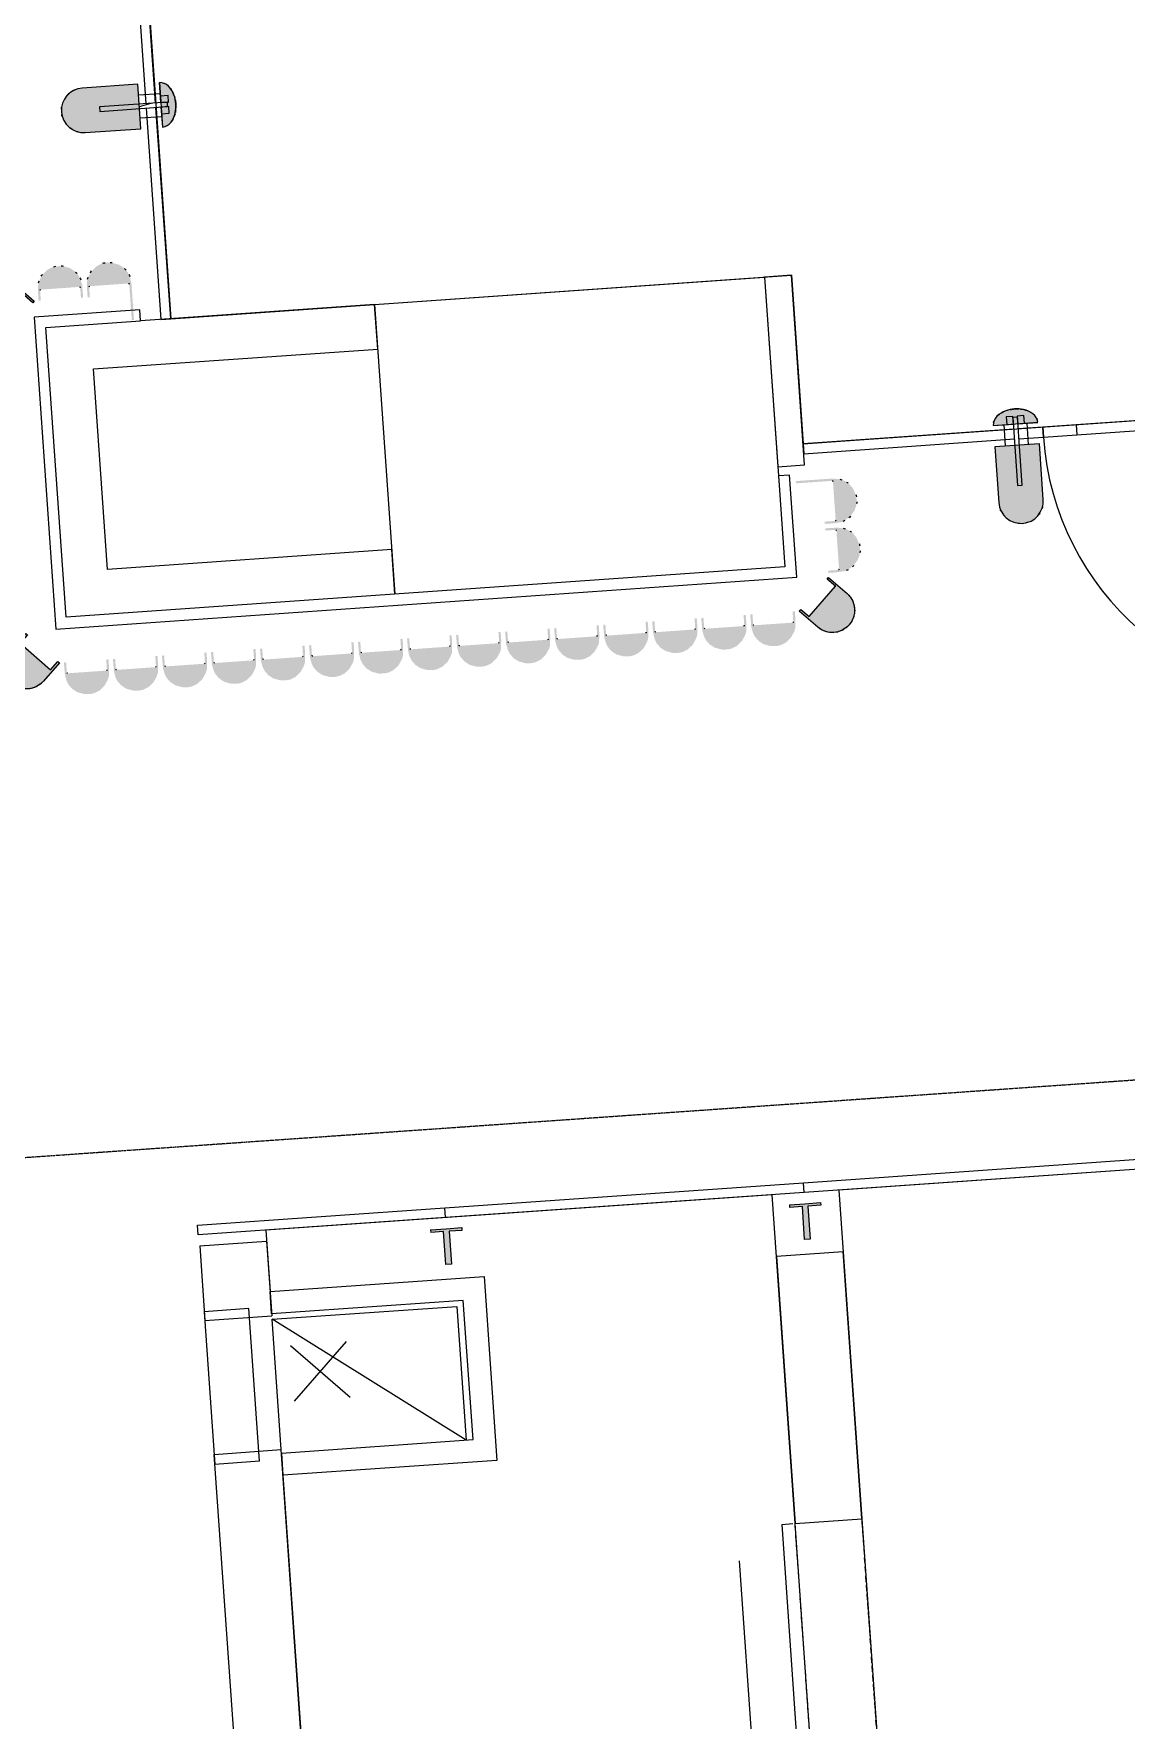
# Model space of a CAD drawing. Header units: millimetres. Extents: x 306 to 836129804, y -168137 to 818603917.
# Drawn here: x 833816063 to 833820954, y 817947180 to 817954730 of the extents above; entities that cross this region are included whole.
import ezdxf

# ---------------------------------------------------------------- set-up
doc = ezdxf.new("R2010")
doc.units = ezdxf.units.MM
doc.header["$LTSCALE"] = 3
doc.linetypes.add('Long Dash', pattern=[13.5, 9, -4.5])
doc.linetypes.add('Overhead', pattern=[1.7999999999999998, 1.2, -0.6])
for name, color, linetype, lineweight in [('A-010-M_LINE', 251, 'Continuous', 13), ('A-200-M_WALL_EXT', 251, 'Continuous', 13), ('A-200-M_WALL_INT', 251, 'Continuous', 13), ('A-214-M_CURT_WALL', 251, 'Continuous', 13), ('A-215-M_CURT_PANEL', 251, 'Continuous', 13), ('A-325-M_DOOR', 251, 'Continuous', 13), ('A-325-MH_DOOR', 251, 'Long Dash', 13), ('A-770-ME_FFE_SA', 251, 'Continuous', 13), ('A-810-M_ROOMS', 251, 'Continuous', 13), ('S-280-M_COLUMN', 253, 'Continuous', 9), ('Z-060-M_DETAIL', 253, 'Continuous', 5), ('Z-060-M_LINE_MEDIUM', 253, 'Continuous', 9)]:
    doc.layers.add(name, color=color, linetype=linetype, lineweight=lineweight)
doc.layers.add('UAJ-00XREF', color=7, linetype='Continuous')
doc.layers.get('A-770-ME_FFE_SA').off()

# ---------------------------------------------------------------- blocks, each defined once
blk = doc.blocks.new('System Panel - ARC_Glazed-29530562-0300')
at = {"layer": 'A-215-M_CURT_PANEL'}
blk.add_hatch(color=256, dxfattribs=at).paths.add_polyline_path([(364.9999999999343, 4.331468517193571e-11), (364.994708956975, 4.331468517193571e-11), (364.9999999999343, -40.94690795269296)], flags=0)
at = {"layer": 'A-215-M_CURT_PANEL', "lineweight": 9}
for p, q in [((364.9947089570096, 0), (-364.9947089570096, 0)), ((-364.9947089570096, -43.99999999999), (364.9947089570096, -43.99999999999))]:
    blk.add_line(p, q, dxfattribs=at)
blk = doc.blocks.new('System Panel - ARC_Glazed-39744240-0300')
at = {"layer": 'A-215-M_CURT_PANEL', "lineweight": 9}
for p, q in [((478.9749158906103, 0), (-468.9749158905779, 0)), ((478.9749158906103, -43.99999999999), (478.9749158906103, 0)), ((-468.9749158905779, -43.99999999999), (478.9749158906103, -43.99999999999))]:
    blk.add_line(p, q, dxfattribs=at)
blk = doc.blocks.new('System Panel - ARC_Glazed-40653873-0300')
at = {"layer": 'A-215-M_CURT_PANEL', "lineweight": 9}
for p, q in [((-554.5265460236434, 43.99999999999567), (554.5265460236448, 43.99999999999567)), ((-554.5265460236434, -4.331468517193571e-12), (-554.5265460236434, 43.99999999999567)), ((554.5265460236448, -4.331468517193571e-12), (554.5265460236448, 43.99999999999567)), ((554.5265460236448, -4.331468517193571e-12), (-554.5265460236434, -4.331468517193571e-12))]:
    blk.add_line(p, q, dxfattribs=at)
blk = doc.blocks.new('System Panel - ARC_Glazed-40653874-0300')
at = {"layer": 'A-215-M_CURT_PANEL', "lineweight": 9}
for p, q in [((-805.0000000000026, 43.99999999999567), (804.9999999999995, 43.99999999999567)), ((-805.0000000000026, -4.331468517193571e-12), (-805.0000000000026, 43.99999999999567)), ((804.9999999999995, -4.331468517193571e-12), (804.9999999999995, 43.99999999999567)), ((804.9999999999995, -4.331468517193571e-12), (-805.0000000000026, -4.331468517193571e-12))]:
    blk.add_line(p, q, dxfattribs=at)
blk = doc.blocks.new('Circular Mullion - B1_STEEL-40653868-0300')
at = {"layer": 'A-214-M_CURT_WALL', "lineweight": 9}
blk.add_hatch(color=256, dxfattribs=at).paths.add_polyline_path([(12.50000000002315, 209.9999999999176), (12.50000000002315, 61.99999999995126), (70.00000000001874, 61.99999999995126), (70.00000000001874, 49.99999999995398), (-69.99999999998408, 49.99999999995398), (-69.99999999998408, 61.99999999995126), (-12.49999999998849, 61.99999999995126), (-12.49999999998849, 209.9999999999176)], flags=0)
for p, q in [((12.49999999999991, 210), (-12.50000000000005, 210)), ((-12.50000000000005, 210), (-12.50000000000005, 61.99999999999978)), ((12.49999999999991, 61.99999999999978), (12.49999999999991, 210)), ((-12.50000000000005, 61.99999999999978), (-69.99999999999977, 61.99999999999996)), ((-69.99999999999977, 50), (-69.99999999999977, 61.99999999999999)), ((-69.99999999999977, 50), (2.19957385638736e-13, 50)), ((2.199573856387355e-13, 50), (70.00000000000021, 50)), ((70.00000000000021, 61.99999999999999), (12.49999999999992, 61.99999999999979)), ((70.00000000000021, 50), (70.00000000000021, 61.99999999999999))]:
    blk.add_line(p, q, dxfattribs=at)
blk = doc.blocks.new('System Panel - ARC_Glazed-40653878-0300')
at = {"layer": 'A-215-M_CURT_PANEL', "lineweight": 9}
for p, q in [((-804.9999999999983, 43.99999999999567), (805.000000000004, 43.99999999999567)), ((-804.9999999999983, -4.331468517193571e-12), (-804.9999999999983, 43.99999999999567)), ((805.000000000004, -4.331468517193571e-12), (805.000000000004, 43.99999999999567)), ((805.000000000004, -4.331468517193571e-12), (-804.9999999999983, -4.331468517193571e-12))]:
    blk.add_line(p, q, dxfattribs=at)
blk = doc.blocks.new('Circular Mullion - B1_STEEL-40653872-0300')
at = {"layer": 'A-214-M_CURT_WALL', "lineweight": 9}
blk.add_hatch(color=256, dxfattribs=at).paths.add_polyline_path([(12.50000000001448, 209.9999999999176), (12.50000000001448, 61.99999999995126), (70.00000000001008, 61.99999999995126), (70.00000000001008, 49.99999999995398), (-69.99999999998408, 49.99999999995398), (-69.99999999998408, 61.99999999995126), (-12.49999999998849, 61.99999999995126), (-12.49999999998849, 209.9999999999176)], flags=0)
for p, q in [((12.49999999999991, 210), (-12.50000000000005, 210)), ((-12.50000000000005, 210), (-12.50000000000005, 61.99999999999978)), ((12.49999999999991, 61.99999999999978), (12.49999999999991, 210)), ((-12.50000000000005, 61.99999999999978), (-69.99999999999977, 61.99999999999996)), ((-69.99999999999977, 50), (-69.99999999999977, 61.99999999999999)), ((-69.99999999999977, 50), (2.19957385638736e-13, 50)), ((2.199573856387359e-13, 50), (70.00000000000021, 50)), ((70.00000000000021, 61.99999999999999), (12.49999999999992, 61.99999999999979)), ((70.00000000000021, 50), (70.00000000000021, 61.99999999999999))]:
    blk.add_line(p, q, dxfattribs=at)
blk = doc.blocks.new('System Panel - ARC_Glazed-39675511-0300')
at = {"layer": 'A-215-M_CURT_PANEL', "lineweight": 9}
for p, q in [((467.5000000000236, 0), (-477.4999999999868, 0)), ((-477.4999999999868, 0), (-477.4999999999868, -43.99999999999)), ((-477.4999999999868, -43.99999999999), (467.5000000000236, -43.99999999999))]:
    blk.add_line(p, q, dxfattribs=at)
blk = doc.blocks.new('DCW_03a - L_GF _EMERGENCY EXIT_SINGLE DOOR_CERAMIC MULLION-27652649-0300')
at = {"layer": 'A-325-M_DOOR', "lineweight": 9}
for p, q in [((-629.9999999999995, 0), (-739.9999999999978, 0)), ((-629.9999999999995, -44.95000000000353), (-629.9999999999995, 0)), ((629.99999999999, 0), (480.0000000000001, 0)), ((629.99999999999, -44.95000000000545), (629.99999999999, 0)), ((739.9999999999998, 0), (629.9999999999998, 0)), ((629.9999999999998, 0), (629.9999999999998, -44.95000000000545)), ((-739.9999999999978, -44.95000000000353), (-629.9999999999995, -44.95000000000353)), ((-480.0000000000008, -1.636567548146672e-11), (-629.9999999999998, -1.63614455317429e-11)), ((-629.9999999999998, -1.63614455317429e-11), (-629.9999999999998, -44.95000000000009)), ((-629.9999999999998, -44.95000000000009), (-480.0000000000008, -44.95000000000009)), ((480.0000000000001, -44.95000000000545), (629.99999999999, -44.95000000000545)), ((629.9999999999998, -44.95000000000545), (739.9999999999998, -44.95000000000545))]:
    blk.add_line(p, q, dxfattribs=at)
at = {"layer": 'A-325-M_DOOR'}
for p, q in [((480.0000000000001, 0), (-480.0000000000008, 0)), ((-480.0000000000008, 0), (-480.0000000000008, -44.95000000000009)), ((480.0000000000001, -44.95000000000009), (480.0000000000001, 0)), ((-480.0000000000008, -44.95000000000009), (480.0000000000001, -44.95000000000009)), ((629.9999999999899, -44.95000000000307), (584.9999999999898, -44.95000000000307)), ((584.9999999999898, -1304.146172166981), (584.9999999999898, -44.95000000000304)), ((629.9999999999899, -1304.949999999991), (629.9999999999899, -44.95000000000304))]:
    blk.add_line(p, q, dxfattribs=at)
blk.add_arc((629.9999999999873, -44.95000000000001), 1259.999999999992, 180.0000000000001, 269.9999999999995, dxfattribs=at)
blk = doc.blocks.new('Circular Mullion - Type A-V157-0300')
at = {"layer": 'Z-060-M_LINE_MEDIUM', "lineweight": 5}
h = blk.add_hatch(color=256, dxfattribs=at)
h.paths.add_polyline_path([(0.02095546628165721, -423.4789157502009), (25.89743630281348, -420.072212419319), (50.14083531210806, -409.9842367403909), (75.75566905686578, -387.6289702110404), (86.60534787860705, -373.4893934833964), (96.59329666912139, -349.3763520529764), (100.0000000000639, -323.4998712203689), (100.0000000000639, -73.49987122037378), (-99.95808906731, -73.49987122037378), (-99.95808906731, -323.4998712165745), (-99.83458055277174, -324.4380115238161), (-94.61147629708478, -354.0597077312589), (-86.56343694589646, -373.4893934833964), (-70.67490489998293, -394.1957315828132), (-49.37965837873531, -410.3281974840775), (-20.76796404104598, -420.7420025748978), (-10.00000000001505, -422.1596319348325)], flags=0)
h.paths.add_polyline_path([(-99.99999999995127, 23.17112352673075), (99.99999999999459, 23.17112352673075), (94.47063019781551, 44.92523720629879), (80.73237465319976, 62.67560979337345), (61.54927534282115, 75.76913268960485), (39.99999999977433, 84.43287167329746), (20.18908384264557, 88.57500946528462), (-9.999999999963075, 89.29417772020902), (-20.18908384256761, 88.57500946528462), (-39.99999999969636, 84.43287167329746), (-65.22471225420979, 73.26044436064494), (-84.64927372061163, 58.56363815602568), (-94.47063019780686, 44.92523720619484), (-98.35347831783129, 34.33239042575047)], flags=0)
at = {"layer": 'Z-060-M_DETAIL'}
for p, q in [((-99.99999999997624, 23.17112352671397), (99.99999999997627, 23.17112352671336)), ((-51.68860321944264, -73.49987121655433), (-51.68860321944249, 23.17112352671378)), ((-10.00000000000091, 57.49999997706639), (-39.47461526813395, 57.49999997706639)), ((-39.47461526813395, 57.49999997706639), (-39.47461526813395, 23.17112352671354)), ((-39.47461526813396, 23.17112352671354), (-10.00000000000092, 23.17112352671354)), ((-10.00000000000092, 23.17112352671354), (-10.00000000000091, 57.49999997706639)), ((39.47461526813277, 57.49999997706622), (9.999999999999723, 57.49999997706622)), ((9.999999999999723, 57.49999997706622), (9.999999999999723, 23.17112352671338)), ((9.999999999999723, 23.17112352671338), (39.47461526813276, 23.17112352671338)), ((39.47461526813276, 23.17112352671338), (39.47461526813277, 57.49999997706622)), ((51.68860321944264, -73.49987121655433), (51.68860321944249, 23.17112352671378)), ((99.9999999999994, -73.49987121655485), (-99.95808906732935, -73.49987121655421)), ((-99.95808906732935, -73.49987121655421), (-99.95808906732977, -323.4998712165687)), ((99.99999999999899, -323.4998712165698), (99.9999999999994, -73.49987121655485))]:
    blk.add_line(p, q, dxfattribs=at)
for centre, radius, start, end in [((-10.94259742442596, -18.97303552589808), 107.4109598137418, 105.6955389743651, 130.5224090013057), ((0.3943305912752189, -59.31749932566998), 149.3180200318518, 90.1513113077056, 105.6955389743648), ((-0.3943305912753711, -59.31749932567076), 149.3180200318525, 74.3044610256348, 89.84868869229396), ((10.9425974244245, -18.97303552590065), 107.4109598137446, 49.47759099869416, 74.30446102563411), ((-44.890507773101, 20.74339575462831), 55.16294041872118, 130.522409001306, 177.4775909986924), ((44.89050777310097, 20.74339575462838), 55.16294041872113, 2.522409001306499, 49.47759099869349), ((0.0209554663346331, -323.4998712165689), 99.97904453366445, 179.9999999999999, 359.9999999999991)]:
    blk.add_arc(centre, radius, start, end, dxfattribs=at)
at = {"layer": 'Z-060-M_LINE_MEDIUM'}
for p, q in [((9.999999999999698, 52.50012878340229), (-10.00000000000091, 52.50012878340229)), ((-10.00000000000091, 52.50012878340229), (-10.00000000000091, -252.4999025251599)), ((9.999999999999698, -252.4999025251599), (9.999999999999698, 52.5001287834023)), ((-10.00000000000091, -252.4999025251599), (9.999999999999698, -252.4999025251599))]:
    blk.add_line(p, q, dxfattribs=at)
blk = doc.blocks.new('Circular Mullion - CERAMIC_MULLIONS LEARNING CENTER-V158-0300')
at = {"layer": 'Z-060-M_DETAIL'}
h = blk.add_hatch(dxfattribs=at)
h.set_pattern_fill('FP_105', color=256, style=0, pattern_type=2)
h.set_pattern_definition([(315, (-18800.378, 32399.752), (141.4213562373095, 141.4213562373095), [])])
h.paths.add_polyline_path([(-99.83458055277174, 324.4380115237988), (-99.95808906731, 323.3834519629522), (-99.95808906731, 323.7375599307215)], flags=0)
h.paths.add_polyline_path([(19.53297931768568, -88.62131878549194), (10.0000000000497, -89.32019027039318), (19.13217502183322, -88.6496084463361)], flags=0)
at = {"layer": 'A-214-M_CURT_WALL', "lineweight": 9}
for p, q in [((-99.99999999997726, -22.50012877896334), (-10.00000000003238, -22.50012877896334)), ((10.00000000003238, -22.50012879483384), (100.0000000000466, -22.50012879483384))]:
    blk.add_line(p, q, dxfattribs=at)
for centre, radius, start, end in [((1.770233959419443e-11, 323.4998712203929), 100.0000000000198, 137.8774744866461, 143.5195894009367), ((1.770233959419443e-11, 323.4998712203929), 100.0000000000199, 96.54169213933518, 102.0855690340086), ((1.770233959419443e-11, 323.4998712203929), 100.00000000002, 77.92898616041005, 83.43417231646984), ((1.770233959419443e-11, 323.4998712203929), 100.00000000002, 36.62710923694603, 42.03405735236576), ((1.770233959419443e-11, 323.4998712203929), 100.0000000000199, 156.4683428308279, 162.1298031082636), ((1.770233959419443e-11, 323.4998712203929), 100.00000000002, 17.97322024721297, 23.36082298711954), ((-51.36566562329102, -22.61907041885876), 48.63447982017782, 196.3457730736617, 202.1217040616155), ((-32.8585575389156, -10.67756951955944), 70.65974924814903, 229.6194594813569, 234.9914437183765), ((-9.628265076056904, 22.48818389874679), 111.1518927788865, 234.9914437183781, 239.8589064677648), ((9.628265076056904, 22.48818389874679), 111.1518927788863, 300.1410935323204, 305.0085562816215), ((32.8585575389156, -10.67756951955944), 70.6597492481489, 305.0085562816224, 310.3805405187235), ((51.36566562329102, -22.61907041885876), 48.63447982017778, 337.8782959268506, 343.6542269169809), ((-9.628265076056904, 22.48818389874679), 111.1518927788864, 243.3863838151988, 251.7842459386156), ((0.6958148044913709, 61.65317019035251), 151.6547664621401, 255.2324903642051, 259.4491935714266), ((0.6958148044913709, 61.65317019035251), 151.6547664621401, 262.4848039078631, 269.737117451521), ((-0.6958148044913709, 61.65317019035251), 151.65476646214, 270.2628825484779, 277.5151960921361), ((-0.6958148044913709, 61.65317019035251), 151.65476646214, 280.5508064283866, 284.7675096357942), ((9.628265076056904, 22.48818389874679), 111.1518927788863, 288.2157540613833, 296.6136161847349)]:
    blk.add_arc(centre, radius, start, end, dxfattribs=at)
blk = doc.blocks.new('Circular Mullion - Type A_150mm Profile-28038416-0300')
at = {"layer": 'A-214-M_CURT_WALL'}
blk.add_hatch(color=256, dxfattribs=at).paths.add_polyline_path([(-99.99999999997726, -15.99999999985776), (-99.99999999997726, 0), (-89.99999999996221, 6.930349627509713e-11), (-89.99999999996221, -49.49999999984148), (90.0000000000142, -49.49999999984148), (90.0000000000142, 115.0000000000778), (100.0000000000292, 115.0000000000778), (100.0000000000292, -49.99999999991933), (93.70053260361088, -82.8639309043926), (86.60254037847494, -99.99999999989063), (70.71067811865728, -120.7106781185073), (50.00000000005794, -136.6025403784289), (17.95941910972619, -147.635597618906), (1.732587406877428e-11, -149.9999999999139), (-25.88190451019204, -146.592582628838), (-49.99999999998863, -136.6025403784463), (-73.91338802556189, -116.536825305998), (-89.99999999996221, -91.79780690400717), (-96.5925826289013, -75.88190451018068), (-99.99999999997726, -49.49999999984148), (-99.99999999997726, -19.6835494208116)], flags=0)
blk = doc.blocks.new('Circular Mullion - CERAMIC TUBES 150mm_End Cap_Left_-V193-0300')
at = {"layer": 'A-214-M_CURT_WALL', "lineweight": 9}
for centre, radius, start, end in [((-1.015187933717243e-13, 50.00000000005618), 99.99999999999983, 156.6454237575955, 162.023012587436), ((-1.015187933717243e-13, 50.00000000005618), 99.9999999999998, 137.976987412542, 143.3545762424067), ((-1.015187933717243e-13, 50.00000000005618), 99.99999999999983, 96.64542375758964, 101.7952190869701), ((-1.015187933717243e-13, 50.00000000005618), 99.99999999999989, 77.97698741259423, 83.35457624221495), ((-1.015187933717243e-13, 50.00000000005618), 99.99999999999996, 36.64542375768515, 42.02301258748329), ((-1.015187933717243e-13, 50.00000000005618), 99.99999999999993, 17.97698741262908, 23.35457624219949), ((-87.00000000000014, 46.49999999992179), 2.999999999999914, 90.00000000000021, 179.9999999999231), ((87.00000000000001, 46.49999999992225), 3.00000000000004, 7.666409004199661e-11, 89.99999999999987)]:
    blk.add_arc(centre, radius, start, end, dxfattribs=at)
blk = doc.blocks.new('Circular Mullion - Type A_150mm Profile-25928163-0300')
at = {"layer": 'A-214-M_CURT_WALL'}
blk.add_hatch(color=256, dxfattribs=at).paths.add_polyline_path([(-99.99999999999459, 1.732587406877428e-11), (-89.99999999997954, 1.732587406877428e-11), (-89.99999999997954, -49.49999999991078), (90.0000000000142, -49.49999999984148), (90.0000000000142, 6.930349627509713e-11), (100.0000000000292, 6.930349627509713e-11), (99.27232293961792, -55.52725602435044), (93.70053260359354, -82.86393090442725), (86.60254037845762, -99.99999999999459), (70.71067811865728, -120.7106781186806), (50.00000000005794, -136.6025403784636), (17.95941910972619, -147.6355976189579), (-7.144528132050119, -149.0594050273039), (-25.8819045102267, -146.5925826288899), (-50.00000000002328, -136.6025403784289), (-73.91338802573514, -116.5368253058594), (-89.99999999997954, -91.79780690400717), (-96.5925826289013, -75.88190451023266), (-99.99999999999459, -34.35722604694688), (-99.99999999999459, -15.99999999990973)], flags=0)
blk = doc.blocks.new('Circular Mullion - CERAMIC TUBES 150mm-V194-0300')
at = {"layer": 'A-214-M_CURT_WALL', "lineweight": 9}
for centre, radius, start, end in [((2.072675364672708e-13, 50.00000000005767), 99.99999999999984, 156.6454237578718, 162.0230125873173), ((2.072675364672708e-13, 50.00000000005767), 99.99999999999982, 137.9769874125677, 143.3545762421535), ((2.072675364672708e-13, 50.00000000005767), 99.99999999999983, 96.64542375780452, 101.7952190869704), ((2.072675364672708e-13, 50.00000000005767), 99.99999999999989, 78.20478091302981, 83.35457624219568), ((2.072675364672708e-13, 50.00000000005767), 99.99999999999994, 36.64542375777921, 42.02301258740713), ((2.072675364672708e-13, 50.00000000005767), 99.99999999999991, 17.97698741267298, 23.35457624220727), ((-86.99999999999991, 46.49999999992374), 3.000000000000025, 89.99999999999993, 179.9999999999227), ((87.00000000000024, 46.49999999992328), 2.999999999999917, 7.69439788539654e-11, 89.99999999999987)]:
    blk.add_arc(centre, radius, start, end, dxfattribs=at)
blk = doc.blocks.new('Circular Mullion - Type A-25928776-0300')
at = {"layer": 'A-214-M_CURT_WALL'}
blk.add_hatch(color=256, dxfattribs=at).paths.add_polyline_path([(-99.99999999987331, -0.2301613650054151), (-89.99999999991023, -0.2301613650054151), (-89.99999999990158, -49.49999999989345), (90.00000000010083, -47.37867965634396), (90.00000000011815, 1.732587406877428e-11), (100.0000000001332, -3.465174813754857e-11), (100.0000000001245, -109.2898029645502), (96.59258262894461, -135.1717074748982), (86.60254037845762, -159.2898029646775), (63.85217220866767, -185.2631977652405), (50.00000000014457, -195.8923433429905), (25.8819045103653, -205.8823855934862), (9.529230737825856e-11, -209.2898029645968), (-25.88190451015739, -205.8823855934862), (-55.31443440119067, -191.814434401073), (-70.71067811856199, -180.0004810832249), (-86.60254037836232, -159.2898029645735), (-96.59258262882334, -135.1717074748289), (-99.99999999985599, -109.2898029645676), (-99.99999999989063, -38.15701349298433)], flags=0)
at = {"layer": 'Z-060-M_DETAIL'}
for p, q in [((99.99999999999555, 5.431255445387251e-12), (89.99999999998367, 5.380496048701389e-12)), ((89.99999999998367, 5.380496048701389e-12), (89.99999999998374, -49.49999999989102)), ((99.99999999999572, -109.2898029645616), (99.99999999999555, 5.431255445387251e-12)), ((-90.00000000002105, -0.2301613650025556), (-100.0000000000021, -0.2301613650026064)), ((-100.0000000000021, -0.2301613650025895), (-100.0000000000019, -109.2898029645606)), ((-90.00000000002098, -49.49999999989102), (-90.00000000002105, -0.2301613650025556)), ((89.99999999998371, -49.49999999989102), (-90.00000000002098, -49.49999999989102))]:
    blk.add_line(p, q, dxfattribs=at)
blk.add_arc((-2.37384778500882e-11, -109.2898029645611), 100.0000000000196, 180.0000000000001, 5.088887490341627e-14, dxfattribs=at)
blk = doc.blocks.new('Circular Mullion - CERAMIC TUBES 209mm-V195-0300')
at = {"layer": 'A-214-M_CURT_WALL', "lineweight": 9}
blk.add_line((-92.99999999997797, 0), (-97.00000000005055, 0), dxfattribs=at)
for centre, radius, start, end in [((-86.99999999999784, -46.49999999985055), 3.000000000023135, 194.9999999999997, 270.0000000000002), ((86.99999999997871, -46.49999999986808), 3.000000000005041, 269.9999999999991, 344.9999999999995), ((-2.373001795064056e-11, -109.2898029645607), 100.0000000000195, 179.9999999999996, 192.7405546791574), ((-2.373001795064056e-11, -109.2898029645607), 100.0000000000194, 198.4867790854202, 205.4811093583148), ((-2.373001795064056e-11, -109.2898029645607), 100.0000000000194, 331.9056562469684, 340.638590459237), ((-2.373001795064056e-11, -109.2898029645607), 100.0000000000194, 345.9528281234838, 359.9999999999991), ((-2.373001795064056e-11, -109.2898029645607), 100.0000000000195, 205.48110935833, 207.8622464224932), ((-2.373001795064056e-11, -109.2898029645607), 100.0000000000195, 214.298069015317, 222.4229635577235), ((-2.373001795064056e-11, -109.2898029645607), 100.0000000000195, 228.9311071438499, 236.9916162575944), ((-2.373001795064056e-11, -109.2898029645607), 100.0000000000195, 243.5339249022798, 251.5716967977288), ((-2.373001795064056e-11, -109.2898029645607), 100.0000000000195, 258.1177371158067, 266.1688050041491), ((-2.373001795064056e-11, -109.2898029645607), 100.0000000000194, 272.6889340555913, 280.7925645293475), ((-2.373001795064056e-11, -109.2898029645607), 100.0000000000194, 287.2514367453479, 295.4610941130751), ((-2.373001795064056e-11, -109.2898029645607), 100.0000000000194, 301.807795299013, 310.2131437987561), ((-2.373001795064056e-11, -109.2898029645607), 100.0000000000194, 316.3597489902331, 325.1493579767338)]:
    blk.add_arc(centre, radius, start, end, dxfattribs=at)
blk = doc.blocks.new('Circular Mullion - CERAMIC TUBES 209mm-V196-0300')
at = {"layer": 'A-214-M_CURT_WALL', "lineweight": 9}
blk.add_line((-92.99999999997797, 0), (-97.00000000005055, 0), dxfattribs=at)
for centre, radius, start, end in [((-86.99999999999784, -46.49999999985055), 3.000000000023135, 194.9999999999999, 270.0000000000002), ((86.99999999997871, -46.49999999986808), 3.000000000005041, 269.9999999999991, 344.9999999999995), ((-2.373001795064056e-11, -109.2898029645607), 100.0000000000195, 179.9999999999997, 194.0471718765164), ((-2.373001795064056e-11, -109.2898029645607), 100.0000000000194, 199.3614095412742, 208.0943437530328), ((-2.373001795064056e-11, -109.2898029645607), 100.0000000000194, 334.5188906416883, 341.5132209146682), ((-2.373001795064056e-11, -109.2898029645607), 100.0000000000194, 347.2594453208437, 359.9999999999991), ((-2.373001795064056e-11, -109.2898029645607), 100.0000000000194, 214.8506420227124, 223.6402510097599), ((-2.373001795064056e-11, -109.2898029645607), 100.0000000000194, 229.7868562012422, 238.1922047010833), ((-2.373001795064056e-11, -109.2898029645607), 100.0000000000194, 244.5389058867502, 252.7485632546518), ((-2.373001795064056e-11, -109.2898029645607), 100.0000000000194, 259.207435470624, 267.3110659444097), ((-2.373001795064056e-11, -109.2898029645607), 100.0000000000195, 273.831194995894, 281.8822628841568), ((-2.373001795064056e-11, -109.2898029645607), 100.0000000000195, 288.4283032023025, 296.4660750976896), ((-2.373001795064056e-11, -109.2898029645607), 100.0000000000195, 303.0083837424362, 311.0688928561808), ((-2.373001795064056e-11, -109.2898029645607), 100.0000000000196, 317.5770364422493, 325.7019309846159), ((-2.373001795064056e-11, -109.2898029645607), 100.0000000000195, 332.13775357754, 334.5188906416835)]:
    blk.add_arc(centre, radius, start, end, dxfattribs=at)
blk = doc.blocks.new('Circular Mullion - CERAMIC TUBES 150mm_End Cap_Left_-32874538-0300')
at = {"layer": 'A-214-M_CURT_WALL', "lineweight": 9}
for centre, radius, start, end in [((-87.00000000000014, -46.49999999992583), 2.999999999999915, 179.9999999999997, 269.9999999999996), ((87.00000000000001, -46.49999999992628), 3.000000000000021, 269.9999999999995, 359.9999999999994), ((-1.015187933717243e-13, -50.00000000006022), 99.99999999999993, 197.9769874125925, 203.3545762422972), ((-1.015187933717243e-13, -50.00000000006022), 99.99999999999994, 216.6454237576573, 222.0230125874819), ((-1.015187933717243e-13, -50.00000000006022), 99.99999999999989, 257.9769874124277, 263.3545762425268), ((-1.015187933717243e-13, -50.00000000006022), 99.99999999999984, 276.6454237574726, 282.023012587551), ((-1.015187933717243e-13, -50.00000000006022), 99.99999999999979, 317.9769874124921, 323.3545762423309), ((-1.015187933717243e-13, -50.00000000006022), 99.99999999999983, 336.6454237576909, 342.0230125874664)]:
    blk.add_arc(centre, radius, start, end, dxfattribs=at)
blk = doc.blocks.new('Circular Mullion - Type A-V237-0300')
at = {"layer": 'Z-060-M_DETAIL'}
h = blk.add_hatch(dxfattribs=at)
h.set_pattern_fill('FP_122', color=256, style=0, pattern_type=2)
h.set_pattern_definition([(135, (34114.123, -15060.384), (-502.8943427798727, -502.8943427798726), []), (135, (33352.123, -15060.384), (-502.8943427798727, -502.8943427798726), [])])
h.paths.add_polyline_path([(9.999999999997726, -73.49987122038245), (9.999999999963075, 23.17112352672209), (-10.00000000006703, 23.17112352672209), (-10.00000000010168, -73.49987122038245)], flags=0)
at = {"layer": 'Z-060-M_LINE_MEDIUM', "lineweight": 5}
h = blk.add_hatch(color=256, dxfattribs=at)
h.paths.add_polyline_path([(99.99999999999459, -218.397920844254), (99.99999999999459, -73.49987122038245), (-99.9580890673793, -73.49987122038245), (-99.83458055287569, -324.4380115236601), (-93.16181069517388, -357.5595100884028), (-86.56343694594844, -373.489393483405), (-70.67490489999159, -394.1957315828998), (-49.37965837880461, -410.3281974840775), (-20.76796404113261, -420.7420025749151), (0.0209554664202642, -423.4789157502182), (25.89743630277017, -420.072212419319), (50.14083531313895, -409.9842367395419), (75.64082938199267, -387.7786321890719), (86.60534787852907, -373.4893934833877), (96.59329666904341, -349.376352053063), (99.99999999999459, -323.4998712203516)], flags=0)
h.paths.add_polyline_path([(99.9999999999253, 23.17112352672209), (94.47063019778953, 44.92523720619484), (80.73237465318243, 62.67560979333014), (58.01325473746902, 77.19076562518838), (29.67560339997749, 86.59153374605178), (9.999999999963075, 89.29417772017437), (-10.00529104302641, 89.29380426656374), (-20.18908384263691, 88.5750094652673), (-39.99999999983498, 84.43287167328879), (-65.22471225442636, 73.26044436055831), (-84.649273720551, 58.56363815619027), (-94.4706301978415, 44.92523720629013), (-100.0000000000119, 23.17112352672209), (52.8368139324858, 23.17112352672209)], flags=0)
at = {"layer": 'Z-060-M_DETAIL'}
for p, q in [((-99.99999999997624, 23.17112352671397), (99.99999999997627, 23.17112352671336)), ((-51.68860321944264, -73.49987121655433), (-51.68860321944249, 23.17112352671378)), ((-10.00000000000091, 57.49999997706639), (-39.47461526813395, 57.49999997706639)), ((-39.47461526813395, 57.49999997706639), (-39.47461526813395, 23.17112352671354)), ((-39.47461526813396, 23.17112352671354), (-10.00000000000092, 23.17112352671354)), ((-10.00000000000092, 23.17112352671354), (-10.00000000000091, 57.49999997706639)), ((39.47461526813277, 57.49999997706622), (9.999999999999723, 57.49999997706622)), ((9.999999999999723, 57.49999997706622), (9.999999999999723, 23.17112352671338)), ((9.999999999999723, 23.17112352671338), (39.47461526813276, 23.17112352671338)), ((39.47461526813276, 23.17112352671338), (39.47461526813277, 57.49999997706622)), ((51.68860321944264, -73.49987121655433), (51.68860321944249, 23.17112352671378)), ((99.9999999999994, -73.49987121655485), (-99.95808906732935, -73.49987121655421)), ((-99.95808906732935, -73.49987121655421), (-99.95808906732977, -323.4998712165687)), ((99.99999999999899, -323.4998712165698), (99.9999999999994, -73.49987121655485))]:
    blk.add_line(p, q, dxfattribs=at)
for centre, radius, start, end in [((-10.94259742442596, -18.97303552589808), 107.4109598137418, 105.6955389743651, 130.5224090013057), ((0.3943305912752189, -59.31749932566998), 149.3180200318518, 90.1513113077056, 105.6955389743648), ((-0.3943305912753711, -59.31749932567076), 149.3180200318525, 74.3044610256348, 89.84868869229396), ((10.9425974244245, -18.97303552590065), 107.4109598137446, 49.47759099869416, 74.30446102563411), ((-44.890507773101, 20.74339575462831), 55.16294041872118, 130.522409001306, 177.4775909986924), ((44.89050777310097, 20.74339575462838), 55.16294041872113, 2.522409001306499, 49.47759099869349), ((0.0209554663346331, -323.4998712165689), 99.97904453366445, 179.9999999999999, 359.9999999999991)]:
    blk.add_arc(centre, radius, start, end, dxfattribs=at)
at = {"layer": 'Z-060-M_LINE_MEDIUM'}
for p, q in [((9.999999999999698, 52.50012878340229), (-10.00000000000091, 52.50012878340229)), ((-10.00000000000091, 52.50012878340229), (-10.00000000000091, -252.4999025251599)), ((9.999999999999698, -252.4999025251599), (9.999999999999698, 52.5001287834023)), ((-10.00000000000091, -252.4999025251599), (9.999999999999698, -252.4999025251599))]:
    blk.add_line(p, q, dxfattribs=at)
blk = doc.blocks.new('Circular Mullion - CERAMIC_MULLIONS LEARNING CENTER-V238-0300')
at = {"layer": 'Z-060-M_DETAIL'}
h = blk.add_hatch(dxfattribs=at)
h.set_pattern_fill('FP_123', color=256, style=0, pattern_type=2)
h.set_pattern_definition([(225, (34114.123, 15060.384), (141.4213562373095, -141.4213562373095), [])])
h.paths.add_polyline_path([(99.9999999999253, -22.50012879485983), (98.03437690651013, -23.17112352673075), (98.03437690651013, -22.50012879485983)], flags=0)
h.paths.add_polyline_path([(19.5329793178676, -88.62131878546596), (9.999999999963075, -89.32019027039318), (19.13217502177258, -88.64960844631013)], flags=0)
h.paths.add_polyline_path([(-99.83458055287569, 324.4380115236515), (-99.9580890673793, 323.3834519630301), (-99.9580890673793, 323.7375599307301)], flags=0)
at = {"layer": 'A-214-M_CURT_WALL', "lineweight": 9}
for p, q in [((-99.99999999997726, -22.50012877896334), (-10.00000000003238, -22.50012877896334)), ((10.00000000003238, -22.50012879483384), (100.0000000000466, -22.50012879483384))]:
    blk.add_line(p, q, dxfattribs=at)
for centre, radius, start, end in [((1.770233959419443e-11, 323.4998712203929), 100.0000000000198, 137.8774744866645, 143.5195894008999), ((1.770233959419443e-11, 323.4998712203929), 100.0000000000199, 96.5416921393807, 102.0855690340864), ((1.770233959419443e-11, 323.4998712203929), 100.0000000000199, 77.9289861604624, 83.43417231642431), ((1.770233959419443e-11, 323.4998712203929), 100.00000000002, 36.62710923694883, 42.03405735237272), ((1.770233959419443e-11, 323.4998712203929), 100.0000000000199, 156.468342830814, 162.1298031083434), ((1.770233959419443e-11, 323.4998712203929), 100.00000000002, 17.97322024719764, 23.3608229871505), ((-51.36566562329102, -22.61907041885876), 48.63447982017784, 196.3457730736618, 202.1217040620521), ((-32.8585575389156, -10.67756951955944), 70.65974924814903, 229.6194594812076, 234.9914437183764), ((-9.628265076056904, 22.48818389874679), 111.1518927788865, 234.9914437183781, 239.8589064678429), ((9.628265076056904, 22.48818389874679), 111.1518927788863, 300.1410935322372, 305.0085562816215), ((32.8585575389156, -10.67756951955944), 70.6597492481489, 305.0085562816224, 310.3805405188275), ((51.36566562329102, -22.61907041885876), 48.63447982017778, 337.8782959267884, 343.6542269169809), ((-9.628265076056904, 22.48818389874679), 111.1518927788864, 243.3863838151576, 251.784245938622), ((0.6958148044913709, 61.65317019035251), 151.6547664621401, 255.2324903642051, 259.4491935717423), ((0.6958148044913709, 61.65317019035251), 151.6547664621401, 262.4848039078631, 269.737117451521), ((-0.6958148044913709, 61.65317019035251), 151.65476646214, 270.2628825484779, 277.5151960921361), ((-0.6958148044913709, 61.65317019035251), 151.65476646214, 280.5508064282177, 284.7675096357942), ((9.628265076056904, 22.48818389874679), 111.1518927788863, 288.2157540615815, 296.6136161848013)]:
    blk.add_arc(centre, radius, start, end, dxfattribs=at)
blk = doc.blocks.new('Circular Mullion - CERAMIC TUBES 150mm-32874537-0300')
at = {"layer": 'A-214-M_CURT_WALL', "lineweight": 9}
for centre, radius, start, end in [((-86.99999999999991, -46.49999999992777), 3.000000000000036, 179.9999999999999, 269.9999999999995), ((87.00000000000024, -46.49999999992732), 2.99999999999992, 269.9999999999996, 359.9999999999994), ((2.072675364672708e-13, -50.00000000006171), 99.99999999999994, 197.9769874125527, 203.354576242252), ((2.072675364672708e-13, -50.00000000006171), 99.99999999999994, 216.6454237577922, 222.0230125874053), ((2.072675364672708e-13, -50.00000000006171), 99.99999999999989, 257.9769874126351, 263.3545762422144), ((2.072675364672708e-13, -50.00000000006171), 99.99999999999984, 276.6454237577846, 282.0230125873846), ((2.072675364672708e-13, -50.00000000006171), 99.99999999999979, 317.9769874125938, 323.3545762421505), ((2.072675364672708e-13, -50.00000000006171), 99.99999999999982, 336.6454237578822, 342.0230125874068)]:
    blk.add_arc(centre, radius, start, end, dxfattribs=at)
blk = doc.blocks.new('Circular Mullion - CERAMIC TUBES 150mm-V275-0300')
at = {"layer": 'A-214-M_CURT_WALL', "lineweight": 9}
for centre, radius, start, end in [((-86.99999999999991, 46.49999999992438), 3.000000000000028, 90.0000000000011, 179.999999999936), ((87.00000000000024, 46.49999999992392), 2.999999999999932, 6.562120418795527e-11, 90.00000000000117)]:
    blk.add_arc(centre, radius, start, end, dxfattribs=at)
blk = doc.blocks.new('ARC_DOOR_FOLDING_F2-MT_LC - ARC_DOOR_FOLDING_F2-MT_LC-39308578-0300')
at = {"layer": 'A-325-M_DOOR'}
for p, q in [((-1100.00000000001, 252.9999999999137), (-993.9339828220279, 359.0660171778961)), ((-1100.00000000001, 252.9999999999137), (-993.9339828220279, 146.9339828219317)), ((-1100.00000000001, 252.9999999999137), (299.9999999999889, 252.9999999999137)), ((-2950.000000000013, 52.99999999991748), (-1250.000000000011, 52.99999999991748)), ((-2950.000000000013, 3.000000000002905), (-2950.000000000013, 52.99999999991748)), ((-1250.000000000011, 3.000000000002905), (-2950.000000000013, 3.000000000002905))]:
    blk.add_line(p, q, dxfattribs=at)
at = {"layer": 'A-325-M_DOOR', "lineweight": 9}
for p, q in [((-1250.000000000011, 52.99999999991748), (-1250.000000000011, 3.000000000002905)), ((450.0000000000106, 52.99999999991748), (-1250.000000000011, 52.99999999991748)), ((449.9999999999935, 52.99999999991748), (449.9999999999935, 3.000000000002922))]:
    blk.add_line(p, q, dxfattribs=at)
blk = doc.blocks.new('ARC_OPN_INT - 1700x2100-26846197-0300')
at = {"layer": 'A-325-MH_DOOR'}
for p, q in [((-850.0000000000024, 150), (849.9999999999891, 150)), ((-850.0000000000018, -150.0000000009698), (849.9999999999891, -150.0000000009698))]:
    blk.add_line(p, q, dxfattribs=at)
blk = doc.blocks.new('ARC_TFP_FS_HR_DISPLAY - ARC_TFP_FS_HR_800x600 _DEEP_-V317-0300')
at = {"layer": 'Z-060-M_DETAIL'}
for p, q in [((300.0000000000269, -29.99999999998654), (-299.9999999999745, -859.9999999999908)), ((-299.999999999973, -29.99999999998778), (300.0000000000269, -29.99999999998884)), ((-299.9999999999745, -859.9999999999894), (-299.999999999973, -29.99999999998776)), ((284.9999988647082, -859.9999999999905), (-299.9999999999745, -859.9999999999894))]:
    blk.add_line(p, q, dxfattribs=at)
blk = doc.blocks.new('3A35X-MAGP-P-MP-00')
at = {"layer": 'A-010-M_LINE'}
for p, q in [((834396290.5330921, 817953494.847282), (834395816.683465, 817953461.7215592)), ((834395816.683465, 817953461.7215592), (834395914.3159235, 817952065.1300286)), ((834396294.0199656, 817953444.9690131), (834396290.5330921, 817953494.847282)), ((834395870.0486073, 817953415.3301637), (834396294.0199656, 817953444.9690131)), ((834395960.7073188, 817952118.4951711), (834395870.0486073, 817953415.3301637)), ((834399199.2407056, 817952754.4691281), (834399149.3624367, 817952750.9822546)), ((834399149.3624367, 817952750.9822546), (834399177.8556659, 817952343.3985128)), ((834399231.2208084, 817952297.0071174), (834399199.2407056, 817952754.4691281)), ((834399177.8556659, 817952343.3985128), (834395960.7073188, 817952118.4951711)), ((834395914.3159235, 817952065.1300286), (834399231.2208084, 817952297.0071174)), ((834396965.5393457, 817948857.9002482), (834397232.3650581, 817948625.9432712)), ((834396982.9737133, 817948608.5089035), (834397214.9306905, 817948875.3346158))]:
    blk.add_line(p, q, dxfattribs=at)
at = {"layer": 'A-010-M_LINE', "linetype": 'Overhead'}
blk.add_line((834390598.305441, 817949337.7648045), (834408198.6183326, 817950568.1616524), dxfattribs=at)
at = {"layer": 'A-200-M_WALL_EXT', "lineweight": 13}
for p, q in [((834396558.4852617, 817949303.3288323), (834396857.7548754, 817949324.2500734)), ((834396857.7548754, 817949324.2500734), (834396881.1169281, 817948990.0656697)), ((834396558.4852617, 817949303.3288323), (834396581.8473144, 817948969.1444285)), ((834399139.9143473, 817949258.2413939), (834399439.1839609, 817949279.162635)), ((834399139.9143473, 817949258.2413939), (834399223.5993116, 817948061.1629392)), ((834399522.8689253, 817948082.0841802), (834399439.1839609, 817949279.162635)), ((834396581.8473144, 817948969.1444285), (834396881.1169281, 817948990.0656697)), ((834396623.6897966, 817948370.6052011), (834396922.9594103, 817948391.5264423)), ((834397671.4952881, 817933382.1853828), (834396623.6897966, 817948370.6052011)), ((834397970.7649018, 817933403.1066239), (834396922.9594103, 817948391.5264423)), ((834399223.5993116, 817948061.1629392), (834399522.8689253, 817948082.0841802))]:
    blk.add_line(p, q, dxfattribs=at)
at = {"layer": 'A-200-M_WALL_INT'}
for p, q in [((834399206.9047997, 817953648.6020031), (834399087.1969543, 817953640.2335067)), ((834399087.1969543, 817953640.2335067), (834399146.5045362, 817952791.8633246)), ((834399266.2123816, 817952800.2318211), (834399206.9047997, 817953648.6020031)), ((834397341.4575413, 817953518.1929324), (834396294.0199656, 817953444.9690131)), ((834397355.4050354, 817953318.6798565), (834397341.4575413, 817953518.1929324)), ((834396083.5091772, 817953229.7645819), (834397355.4050354, 817953318.6798565)), ((834396146.2729006, 817952331.9557409), (834396083.5091772, 817953229.7645819)), ((834399146.5045362, 817952791.8633246), (834399266.2123816, 817952800.2318211)), ((834397418.1687587, 817952420.8710155), (834396146.2729006, 817952331.9557409)), ((834397432.1162528, 817952221.3579397), (834397418.1687587, 817952420.8710155)), ((834396873.4458064, 817949099.7978613), (834397831.1085702, 817949166.7458329)), ((834397831.1085702, 817949166.7458329), (834397888.6419833, 817948343.754394)), ((834396880.4195534, 817949000.0413234), (834396873.4458064, 817949099.7978613)), ((834396778.5708914, 817949022.9945371), (834396579.0578158, 817949009.0470431)), ((834396579.0578158, 817949009.0470431), (834396626.8279829, 817948325.7147585)), ((834396826.3410586, 817948339.6622525), (834396778.5708914, 817949022.9945371)), ((834397738.3257793, 817949060.015548), (834396880.4195534, 817949000.0413234)), ((834397781.9116983, 817948436.537185), (834397738.3257793, 817949060.015548)), ((834396924.0054724, 817948376.5629604), (834397781.9116983, 817948436.537185)), ((834396826.3410586, 817948339.6622525), (834396626.8279829, 817948325.7147585)), ((834396924.0054724, 817948376.5629604), (834396930.9792194, 817948276.8064225)), ((834397888.6419833, 817948343.754394), (834396930.9792194, 817948276.8064225))]:
    blk.add_line(p, q, dxfattribs=at)
at = {"layer": 'A-810-M_ROOMS', "flags": 128}
for points in [[(834396146.609287, 817957489.4463947), (834396410.6451986, 817953712.522986), (834396428.6911241, 817953454.3835598), (834397341.4575424, 817953518.1929337), (834398994.4137974, 817953633.7472525), (834399206.9047997, 817953648.6020031), (834399259.6557235, 817952894.0220771), (834399468.9346063, 817952908.6522759), (834407689.3452834, 817953483.3220246), (834407898.5719539, 817953497.9485735), (834407845.821037, 817954252.5284008), (834408058.3120404, 817954267.3831358), (834408414.4333061, 817954292.278717), (834408452.2658428, 817953751.0995127), (834411020.9020219, 817953930.6668805), (834410983.0694442, 817954471.8460985), (834413377.2263536, 817954639.2160273), (834413422.5557008, 817953990.7986537), (834415602.3307163, 817954143.1816441), (834415190.8796414, 817960028.8173797)], [(834408226.513324, 817950169.1355011), (834399420.0061568, 817949553.493113), (834399522.8689169, 817948082.0843031), (834399522.8689255, 817948082.0841804), (834399641.422625, 817946386.2230362), (834399782.5297521, 817944367.744531), (834399796.6997467, 817944165.0486785), (834399845.4047257, 817943468.3443016), (834399852.3784727, 817943368.5877649), (834399970.9321722, 817941672.7266207), (834400089.3746216, 817939978.4568638), (834400103.5446161, 817939775.7610112), (834400221.9870653, 817938081.4912566), (834400340.5407649, 817936385.6301124), (834400520.0732383, 817933817.4930835), (834400534.2432328, 817933614.797231)]]:
    blk.add_lwpolyline(points, dxfattribs=at)
blk.add_lwpolyline([(834399120.736543, 817949532.5718719), (834396854.2680022, 817949374.1283393), (834396873.4458064, 817949099.7978613), (834397831.1085702, 817949166.7458329), (834397888.6419833, 817948343.754394), (834396930.9792194, 817948276.8064225), (834397216.9028478, 817944186.7883689), (834399483.3713887, 817944345.2319015), (834399342.1530112, 817946365.301795), (834399223.5993117, 817948061.1629392), (834399223.5993031, 817948061.163062)], close=True, dxfattribs=at)
at = {"layer": 'S-280-M_COLUMN', "lineweight": 13}
for p, q in [((834397341.4575424, 817953518.1929336), (834399087.1969554, 817953640.2335067)), ((834399087.1969554, 817953640.2335067), (834399149.3624377, 817952750.9822547)), ((834397341.4575424, 817953518.1929336), (834397432.1162537, 817952221.357941))]:
    blk.add_line(p, q, dxfattribs=at)
at = {"layer": 'A-214-M_CURT_WALL'}
for name, p, rotation in [('Circular Mullion - Type A-V237-0300', (834396361.8861262, 817954410.0011468), 273.9989085257714), ('Circular Mullion - Type A-V157-0300', (834400212.3306603, 817952960.6213613), 3.998908525771384), ('Circular Mullion - Type A_150mm Profile-28038416-0300', (834399349.9111152, 817952635.6873126), 93.9989085257714), ('Circular Mullion - Type A_150mm Profile-25928163-0300', (834399365.2533587, 817952416.2229292), 93.9989085257714)]:
    blk.add_blockref(name, p, dxfattribs=dict(at, rotation=rotation))
at = {"layer": 'A-214-M_CURT_WALL', "extrusion": (0, 0, -1)}
for name, p, rotation in [('Circular Mullion - Type A_150mm Profile-25928163-0300', (-834395937.0250158, 817953541.3074677), 176.0010914742286), ('Circular Mullion - CERAMIC TUBES 150mm-32874537-0300', (-834395937.0250158, 817953541.3074677), 176.0010914742286), ('Circular Mullion - Type A_150mm Profile-28038416-0300', (-834396156.4893992, 817953556.6497111), 176.0010914742286), ('Circular Mullion - CERAMIC TUBES 150mm_End Cap_Left_-32874538-0300', (-834396156.4893992, 817953556.6497111), 176.0010914742286), ('Circular Mullion - Type A-25928776-0300', (-834395751.7098297, 817953457.4692631), 131.0010914742286), ('Circular Mullion - CERAMIC TUBES 150mm_End Cap_Left_-V193-0300', (-834399349.9111152, 817952635.6873126), 86.00109147422862), ('Circular Mullion - CERAMIC TUBES 150mm-V194-0300', (-834399365.2533587, 817952416.2229292), 86.00109147422862), ('Circular Mullion - Type A-25928776-0300', (-834399308.0145146, 817952221.0453756), 311.0010914742286), ('Circular Mullion - Type A_150mm Profile-25928163-0300', (-834398683.7705617, 817952106.5226841), 356.0010914742286), ('Circular Mullion - Type A_150mm Profile-25928163-0300', (-834398903.234945, 817952121.8649275), 356.0010914742286), ('Circular Mullion - Type A_150mm Profile-25928163-0300', (-834399122.6993284, 817952137.207171), 356.0010914742286), ('Circular Mullion - Type A-25928776-0300', (-834395855.0204076, 817951979.6546066), 41.00109147422861), ('Circular Mullion - Type A_150mm Profile-25928163-0300', (-834397586.4486449, 817952029.8114667), 356.0010914742286), ('Circular Mullion - Type A_150mm Profile-25928163-0300', (-834397805.9130282, 817952045.1537101), 356.0010914742286), ('Circular Mullion - Type A_150mm Profile-25928163-0300', (-834398025.3774116, 817952060.4959537), 356.0010914742286), ('Circular Mullion - Type A_150mm Profile-25928163-0300', (-834398244.841795, 817952075.8381971), 356.0010914742286), ('Circular Mullion - Type A_150mm Profile-25928163-0300', (-834398464.3061783, 817952091.1804405), 356.0010914742286), ('Circular Mullion - Type A_150mm Profile-25928163-0300', (-834396489.126728, 817951953.1002494), 356.0010914742286), ('Circular Mullion - Type A_150mm Profile-25928163-0300', (-834396708.5911114, 817951968.4424928), 356.0010914742286), ('Circular Mullion - Type A_150mm Profile-25928163-0300', (-834396928.0554948, 817951983.7847363), 356.0010914742286), ('Circular Mullion - Type A_150mm Profile-25928163-0300', (-834397147.5198781, 817951999.1269798), 356.0010914742286), ('Circular Mullion - Type A_150mm Profile-25928163-0300', (-834397366.9842615, 817952014.4692233), 356.0010914742286), ('Circular Mullion - Type A_150mm Profile-25928163-0300', (-834396050.1979613, 817951922.4157624), 356.0010914742286), ('Circular Mullion - Type A_150mm Profile-25928163-0300', (-834396269.6623447, 817951937.7580059), 356.0010914742286)]:
    blk.add_blockref(name, p, dxfattribs=dict(at, rotation=rotation))
at = {"layer": 'A-214-M_CURT_WALL', "lineweight": 9, "extrusion": (0, 0, -1), "rotation": 176.0010914742286}
for name, p in [('Circular Mullion - CERAMIC TUBES 150mm-V275-0300', (-834398244.841795, 817952075.8381971)), ('Circular Mullion - CERAMIC TUBES 150mm-V275-0300', (-834398464.3061783, 817952091.1804405)), ('Circular Mullion - CERAMIC TUBES 150mm-V275-0300', (-834398683.7705617, 817952106.5226841)), ('Circular Mullion - CERAMIC TUBES 150mm-V275-0300', (-834398903.234945, 817952121.8649275)), ('Circular Mullion - CERAMIC TUBES 150mm-V275-0300', (-834399122.6993284, 817952137.207171)), ('Circular Mullion - CERAMIC TUBES 150mm-V275-0300', (-834397147.5198781, 817951999.1269798)), ('Circular Mullion - CERAMIC TUBES 150mm-V275-0300', (-834397366.9842615, 817952014.4692233)), ('Circular Mullion - CERAMIC TUBES 150mm-V275-0300', (-834397586.4486449, 817952029.8114667)), ('Circular Mullion - CERAMIC TUBES 150mm-V275-0300', (-834397805.9130282, 817952045.1537101)), ('Circular Mullion - CERAMIC TUBES 150mm-V275-0300', (-834398025.3774116, 817952060.4959537)), ('Circular Mullion - CERAMIC TUBES 150mm-V275-0300', (-834396050.1979613, 817951922.4157624)), ('Circular Mullion - CERAMIC TUBES 150mm-V275-0300', (-834396269.6623447, 817951937.7580059)), ('Circular Mullion - CERAMIC TUBES 150mm-V275-0300', (-834396489.126728, 817951953.1002494)), ('Circular Mullion - CERAMIC TUBES 150mm-V275-0300', (-834396708.5911114, 817951968.4424928)), ('Circular Mullion - CERAMIC TUBES 150mm-V275-0300', (-834396928.0554948, 817951983.7847363)), ('Circular Mullion - B1_STEEL-40653868-0300', (-834399264.3859565, 817949542.6140676)), ('Circular Mullion - B1_STEEL-40653872-0300', (-834397658.3056964, 817949430.3367404))]:
    blk.add_blockref(name, p, dxfattribs=at)
at = {"layer": 'A-215-M_CURT_PANEL'}
for name, p, rotation in [('System Panel - ARC_Glazed-29530562-0300', (834396335.7345748, 817954784.0881639), 273.9989085257714), ('System Panel - ARC_Glazed-39744240-0300', (834396395.2886251, 817953932.1923534), 273.9989085257714), ('System Panel - ARC_Glazed-39675511-0300', (834399735.9931918, 817952927.3217192), 3.998908525771384)]:
    blk.add_blockref(name, p, dxfattribs=dict(at, rotation=rotation))
at = {"layer": 'A-215-M_CURT_PANEL', "lineweight": 9, "rotation": 3.998908525771384}
for name, p in [('System Panel - ARC_Glazed-40653874-0300', (834400067.4260865, 817949598.7527311)), ('System Panel - ARC_Glazed-40653878-0300', (834398461.3458264, 817949486.4754039)), ('System Panel - ARC_Glazed-40653873-0300', (834397105.1292124, 817949391.6654618))]:
    blk.add_blockref(name, p, dxfattribs=at)
at = {"layer": 'A-325-M_DOOR'}
for name, p, rotation in [('DCW_03a - L_GF _EMERGENCY EXIT_SINGLE DOOR_CERAMIC MULLION-27652649-0300', (834400960.5046945, 817953012.924464), 3.998908525771384), ('ARC_DOOR_FOLDING_F2-MT_LC - ARC_DOOR_FOLDING_F2-MT_LC-39308578-0300', (834399247.9982059, 817947611.7704791), 93.9989085257705), ('ARC_OPN_INT - 1700x2100-26846197-0300', (834399432.5109683, 817947223.6929876), 93.99890852577148)]:
    blk.add_blockref(name, p, dxfattribs=dict(at, rotation=rotation))
at = {"layer": 'A-770-ME_FFE_SA', "rotation": 273.9989085257715}
blk.add_blockref('ARC_TFP_FS_HR_DISPLAY - ARC_TFP_FS_HR_800x600 _DEEP_-V317-0300', (834397760.9904573, 817948735.8067986), dxfattribs=at)
at = {"layer": 'Z-060-M_DETAIL', "extrusion": (0, 0, -1)}
for name, p, rotation in [('Circular Mullion - CERAMIC_MULLIONS LEARNING CENTER-V238-0300', (-834396361.8861262, 817954410.0011468), 266.0010914742286), ('Circular Mullion - CERAMIC_MULLIONS LEARNING CENTER-V158-0300', (-834400212.3306603, 817952960.6213613), 176.0010914742286)]:
    blk.add_blockref(name, p, dxfattribs=dict(at, rotation=rotation))
at = {"layer": 'Z-060-M_DETAIL', "lineweight": 9, "extrusion": (0, 0, -1)}
for name, p, rotation in [('Circular Mullion - CERAMIC TUBES 209mm-V195-0300', (-834399308.0145146, 817952221.0453756), 311.0010914742286), ('Circular Mullion - CERAMIC TUBES 209mm-V196-0300', (-834395855.0204076, 817951979.6546066), 41.00109147422861)]:
    blk.add_blockref(name, p, dxfattribs=dict(at, rotation=rotation))

msp = doc.modelspace()

# ---------------------------------------------------------------- block references
at = {"layer": 'UAJ-00XREF', "ltscale": 0.5}
msp.add_blockref('3A35X-MAGP-P-MP-00', (-579752.5553781986, 0), dxfattribs=at)

doc.saveas('drawing.dxf')
